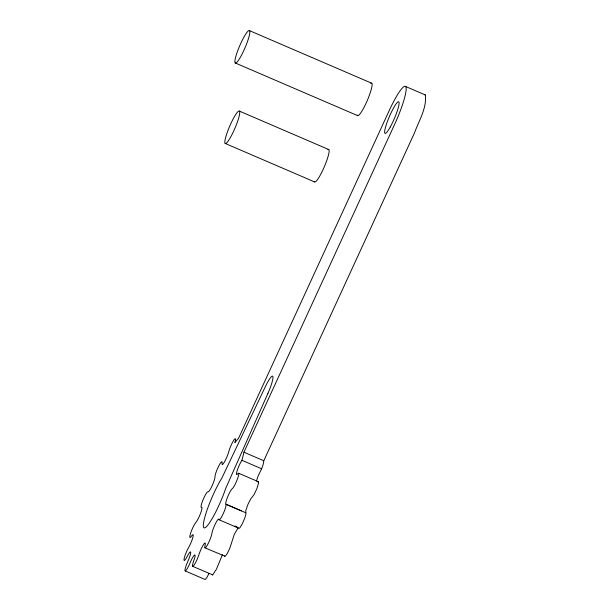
<?xml version="1.0" encoding="UTF-8"?>
<svg xmlns="http://www.w3.org/2000/svg" width="610" height="610" viewBox="0 0 610 610"><rect width="100%" height="100%" fill="white"/><g stroke="black" fill="none" stroke-linecap="round" stroke-linejoin="round"><path stroke-width="0.91" d="M405.475 86.429L425.33 94.985C427.008 108.008 418.811 120.925 414.449 132.988L263.787 460.756C263.284 468.213 258.03 473.886 256.513 481.038M243.931 452.201L394.594 124.432A34.023 5.276 -66.7 0 0 405.909 87.032A34.023 5.276 -66.7 0 0 389.127 110.761L238.457 438.521A69.326 10.759 -66.7 0 0 234.888 442.593A8.509 1.319 -66.7 0 0 233.927 440.016A8.509 1.319 -66.7 0 0 228.872 451.263A8.509 1.319 -66.7 0 1 224.419 461.983A8.509 1.319 -66.7 0 1 222.109 462.83A8.509 1.319 -66.7 0 0 218.845 465.804A8.509 1.319 -66.7 0 0 214.987 476.616A8.509 1.319 -66.7 0 1 212.021 485.979A8.509 1.319 -66.7 0 1 207.941 491.774A8.509 1.319 -66.7 0 0 203.145 499.582A8.509 1.319 -66.7 0 0 201.399 507.398A8.509 1.319 -66.7 0 1 200.621 513.201A8.509 1.319 -66.7 0 1 195.741 522.564A8.509 1.319 -66.7 0 0 190.549 533.369A8.509 1.319 -66.7 0 0 191.319 536.35A8.509 1.319 -66.7 0 1 192.92 537.204A8.509 1.319 -66.7 0 1 188.391 547.925A8.509 1.319 -66.7 0 0 184.029 559.179A8.509 1.319 -66.7 0 0 187.14 556.61A8.509 1.319 -66.7 0 1 190.732 552.324A8.509 1.319 -66.7 0 1 187.628 561.871A8.509 1.319 -66.7 0 0 185.127 570.907A8.509 1.319 -66.7 0 0 189.84 563.404A8.509 1.319 -66.7 0 1 194.582 554.986A8.509 1.319 -66.7 0 1 193.637 561.101A8.509 1.319 -66.7 0 0 193.576 565.783A8.509 1.319 -66.7 0 0 198.784 555.115A8.509 1.319 -66.7 0 1 203.549 544.555A8.509 1.319 -66.7 0 1 204.983 545.797A8.509 1.319 -66.7 0 0 207.392 545.02A8.509 1.319 -66.7 0 0 211.861 533.712A8.509 1.319 -66.7 0 1 215.528 523.51A8.509 1.319 -66.7 0 1 218.998 519.575A8.509 1.319 -66.7 0 0 223.306 513.521A8.509 1.319 -66.7 0 0 225.975 504.241A8.509 1.319 -66.7 0 1 227.675 496.807A8.509 1.319 -66.7 0 1 232.364 488.633A8.509 1.319 -66.7 0 0 237.549 478.736A8.509 1.319 -66.7 0 0 237.793 473.688A8.509 1.319 -66.7 0 1 237.122 470.775A8.509 1.319 -66.7 0 1 241.926 460.291A69.326 10.759 -66.7 0 0 243.931 452.201L263.787 460.756M208.948 573.636L206.592 577.975L205.097 579.5L185.219 570.945M222.467 554.665L216.367 569.313L212.722 574.91L192.783 566.385M257.778 482.098L258.434 481.763L258.625 482.868L256.879 488.671L253.973 494.771L250.809 498.82L248.034 504.173L245.754 510.661L245.929 513.91L244.93 517.669L242.361 523.746L239.806 527.902L238.96 528.329L219.127 519.789M238.251 527.703L234.377 534.169L229.802 548.253L227.179 553.689L225.25 556.312L204.929 547.826M424.926 94.84L425.33 94.985M249.498 30.637A17.698 2.837 -66.7 0 1 240.675 56.707A17.698 2.837 -66.7 0 1 236.909 53.039A17.698 2.837 -66.7 0 1 249.498 30.637L371.78 83.265M235.224 62.952L357.506 115.58M239.433 111.119A17.698 2.814 -66.7 0 1 230.588 137.181A17.698 2.814 -66.7 0 1 226.859 133.537A17.698 2.814 -66.7 0 1 239.433 111.119L328.82 149.58M225.151 143.434L314.546 181.894M241.926 460.291L261.781 468.846M258.434 481.763L238.64 473.238M245.83 512.796L225.975 504.241L241.308 510.86M234.903 525.988L237.122 526.941M212.646 574.94L212.349 574.437M224.739 556.297L224.655 555.977M327.867 149.671A17.698 2.814 -66.7 0 1 324.367 166.629A17.698 2.814 -66.7 0 1 314.302 181.399M370.819 83.364A17.698 2.837 -66.7 0 1 367.35 100.33A17.698 2.837 -66.7 0 1 357.262 115.084M267.942 393.313L225.761 488.274A30.79 4.781 -66.7 0 1 208.475 524.287A30.79 4.781 -66.7 0 1 205.158 515.999A30.79 4.781 -66.7 0 1 221.765 478.286L265.312 386.74A16.424 2.547 -66.7 0 1 272.861 376.477A16.424 2.547 -66.7 0 1 267.942 393.313M390.286 126.956A17.225 2.676 -66.7 0 0 398.772 101.832A17.225 2.676 -66.7 0 0 386.519 123.998A17.225 2.676 -66.7 0 0 390.286 126.956"/></g></svg>
